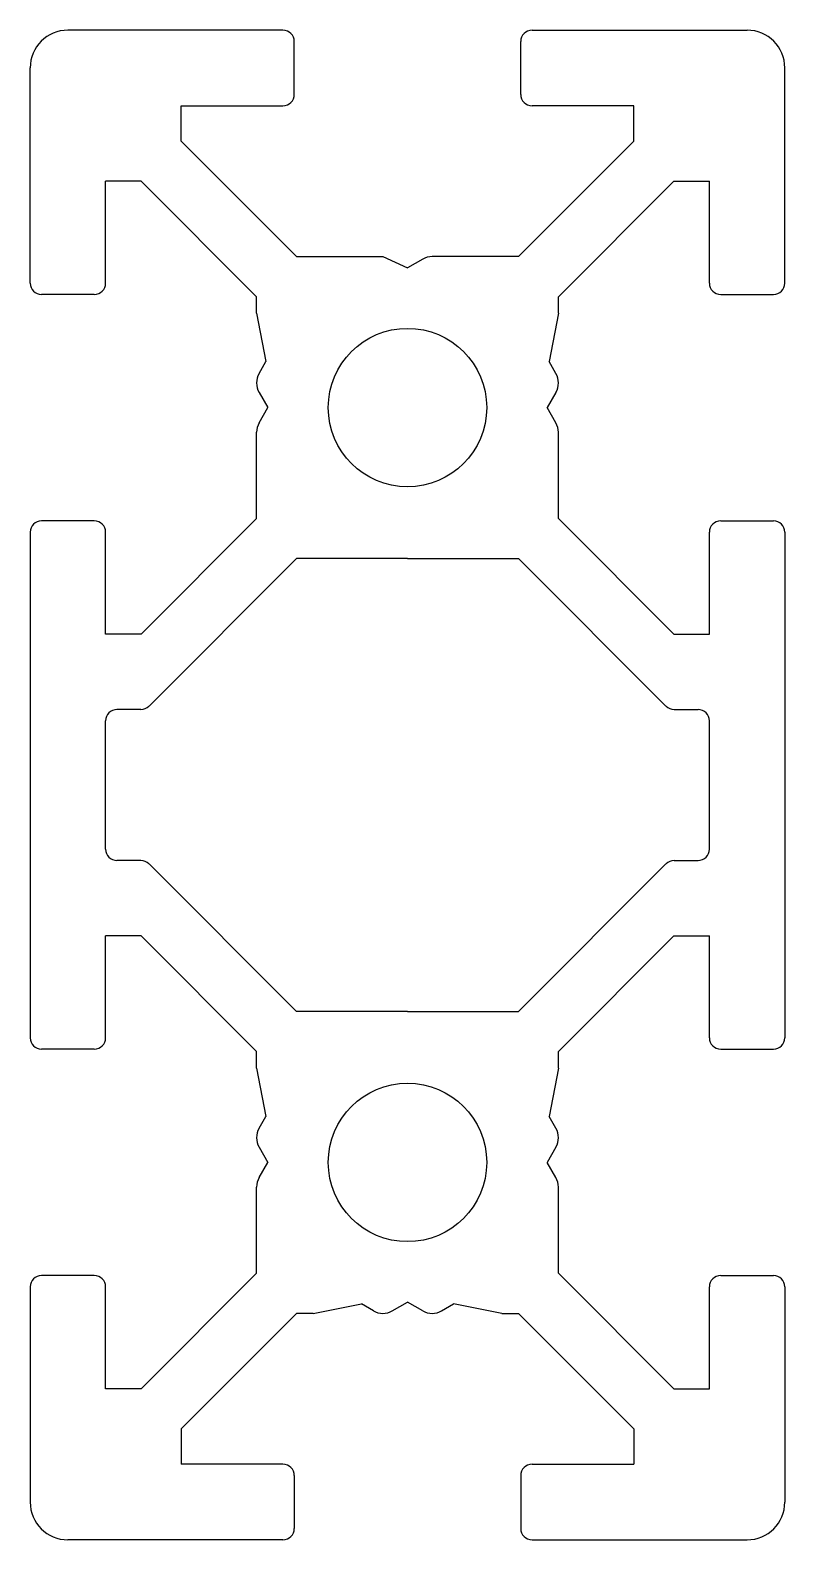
# Model space of a CAD drawing. Extents: x -10 to 10, y -20 to 20.
import ezdxf

# ---------------------------------------------------------------- set-up
doc = ezdxf.new("R2010")
doc.units = 0
doc.layers.get('0').update_dxf_attribs({"linetype": 'CONTINUOUS'})

msp = doc.modelspace()

# ---------------------------------------------------------------- linework, layer by layer
at = {"color": 7, "linetype": 'CONTINUOUS'}
for p, q in [((-3.3, 20), (-9, 20)), ((3.3, 20), (9, 20)), ((-3, 18.3), (-3, 19.7)), ((3, 18.3), (3, 19.7)), ((-10, 13.3), (-10, 19)), ((10, 13.3), (10, 19)), ((-6, 18), (-3.3, 18)), ((-6, 17.061), (-6, 18)), ((6, 18), (3.3, 18)), ((6, 17.061), (6, 18)), ((-2.939, 14), (-6, 17.061)), ((2.939, 14), (6, 17.061)), ((-8, 13.3), (-8, 16)), ((-7.061, 16), (-8, 16)), ((-4, 12.939), (-7.061, 16)), ((4, 12.939), (7.061, 16)), ((7.061, 16), (8, 16)), ((8, 13.3), (8, 16)), ((-2.939, 14), (-0.654, 14)), ((-0.654, 14), (0, 13.7)), ((2.939, 14), (0.654, 14)), ((0.404, 13.933), (0, 13.7)), ((-8.3, 13), (-9.7, 13)), ((-4, 12.5), (-4, 12.939)), ((4, 12.5), (4, 12.939)), ((8.3, 13), (9.7, 13)), ((-4, 12.5), (-3.751, 11.219)), ((4, 12.5), (3.751, 11.219)), ((-3.933, 10.904), (-3.751, 11.219)), ((3.933, 10.904), (3.751, 11.219)), ((-3.933, 10.404), (-3.7, 10)), ((3.933, 10.404), (3.7, 10)), ((-3.933, 9.596), (-3.7, 10)), ((3.933, 9.596), (3.7, 10)), ((-4, 7.061), (-4, 9.346)), ((4, 7.061), (4, 9.346)), ((-8.3, 7), (-9.7, 7)), ((-4, 7.061), (-7.061, 4)), ((4, 7.061), (7.061, 4)), ((8.3, 7), (9.7, 7)), ((-10, 6.7), (-10, -6.7)), ((-8, 4), (-8, 6.7)), ((8, 4), (8, 6.7)), ((10, 6.7), (10, -6.7)), ((-2.939, 6), (-6.851, 2.088)), ((0, 6), (-2.939, 6)), ((0, 6), (2.939, 6)), ((2.939, 6), (6.851, 2.088)), ((-7.061, 4), (-8, 4)), ((7.061, 4), (8, 4)), ((-8, -1.7), (-8, 1.7)), ((-7.064, 2), (-7.7, 2)), ((7.064, 2), (7.7, 2)), ((8, -1.7), (8, 1.7)), ((-7.064, -2), (-7.7, -2)), ((-2.939, -6), (-6.851, -2.088)), ((2.939, -6), (6.851, -2.088)), ((7.064, -2), (7.7, -2)), ((-8, -6.7), (-8, -4)), ((-7.061, -4), (-8, -4)), ((-4, -7.061), (-7.061, -4)), ((4, -7.061), (7.061, -4)), ((7.061, -4), (8, -4)), ((8, -6.7), (8, -4)), ((0, -6), (-2.939, -6)), ((0, -6), (2.939, -6)), ((-8.3, -7), (-9.7, -7)), ((-4, -7.5), (-4, -7.061)), ((4, -7.5), (4, -7.061)), ((8.3, -7), (9.7, -7)), ((-4, -7.5), (-3.751, -8.781)), ((4, -7.5), (3.751, -8.781)), ((-3.933, -9.096), (-3.751, -8.781)), ((3.933, -9.096), (3.751, -8.781)), ((-3.933, -9.596), (-3.7, -10)), ((3.933, -9.596), (3.7, -10)), ((-3.933, -10.404), (-3.7, -10)), ((3.933, -10.404), (3.7, -10)), ((-4, -12.939), (-4, -10.654)), ((4, -12.939), (4, -10.654)), ((-8.3, -13), (-9.7, -13)), ((-4, -12.939), (-7.061, -16)), ((4, -12.939), (7.061, -16)), ((8.3, -13), (9.7, -13)), ((-10, -13.3), (-10, -19)), ((-8, -16), (-8, -13.3)), ((8, -16), (8, -13.3)), ((10, -13.3), (10, -19)), ((-2.939, -14), (-6, -17.061)), ((-2.5, -14), (-2.939, -14)), ((-2.5, -14), (-1.219, -13.751)), ((-0.904, -13.933), (-1.219, -13.751)), ((-0.404, -13.933), (0, -13.7)), ((0.404, -13.933), (0, -13.7)), ((0.904, -13.933), (1.219, -13.751)), ((2.5, -14), (1.219, -13.751)), ((2.5, -14), (2.939, -14)), ((2.939, -14), (6, -17.061)), ((-7.061, -16), (-8, -16)), ((7.061, -16), (8, -16)), ((-6, -17.061), (-6, -18)), ((6, -17.061), (6, -18)), ((-3.3, -18), (-6, -18)), ((3.3, -18), (6, -18)), ((-3, -18.3), (-3, -19.7)), ((3, -18.3), (3, -19.7)), ((-3.3, -20), (-9, -20)), ((3.3, -20), (9, -20))]:
    msp.add_line(p, q, dxfattribs=at)
for centre in [(0, 10), (0, -10)]:
    msp.add_circle(centre, 2.1, dxfattribs=at)
for centre, radius, start, end in [((-9, 19), 1, 90, 180), ((9, 19), 1, 0, 90), ((-3.3, 19.7), 0.3, 0, 90), ((3.3, 19.7), 0.3, 90, 180), ((-3.3, 18.3), 0.3, 270, 0), ((3.3, 18.3), 0.3, 180, 270), ((0.654, 13.5), 0.5, 90, 120), ((-9.7, 13.3), 0.3, 180, 270), ((-8.3, 13.3), 0.3, 270, 0), ((8.3, 13.3), 0.3, 180, 270), ((9.7, 13.3), 0.3, 270, 0), ((-3.5, 10.654), 0.5, 150, 210), ((3.5, 10.654), 0.5, 330, 30), ((-3.5, 9.346), 0.5, 150, 180), ((3.5, 9.346), 0.5, 0, 30), ((-9.7, 6.7), 0.3, 90, 180), ((-8.3, 6.7), 0.3, 0, 90), ((8.3, 6.7), 0.3, 90, 180), ((9.7, 6.7), 0.3, 0, 90), ((-7.064, 2.3), 0.3, 270, 315), ((7.064, 2.3), 0.3, 225, 270), ((-7.7, 1.7), 0.3, 90, 180), ((7.7, 1.7), 0.3, 0, 90), ((-7.7, -1.7), 0.3, 180, 270), ((-7.064, -2.3), 0.3, 45, 90), ((7.7, -1.7), 0.3, 270, 0), ((7.064, -2.3), 0.3, 90, 135), ((-9.7, -6.7), 0.3, 180, 270), ((-8.3, -6.7), 0.3, 270, 0), ((8.3, -6.7), 0.3, 180, 270), ((9.7, -6.7), 0.3, 270, 0), ((-3.5, -9.346), 0.5, 150, 210), ((3.5, -9.346), 0.5, 330, 30), ((-3.5, -10.654), 0.5, 150, 180), ((3.5, -10.654), 0.5, 0, 30), ((-9.7, -13.3), 0.3, 90, 180), ((-8.3, -13.3), 0.3, 0, 90), ((8.3, -13.3), 0.3, 90, 180), ((9.7, -13.3), 0.3, 0, 90), ((-0.654, -13.5), 0.5, 240, 300), ((0.654, -13.5), 0.5, 240, 300), ((-3.3, -18.3), 0.3, 0, 90), ((3.3, -18.3), 0.3, 90, 180), ((-9, -19), 1, 180, 270), ((9, -19), 1, 270, 0), ((-3.3, -19.7), 0.3, 270, 0), ((3.3, -19.7), 0.3, 180, 270)]:
    msp.add_arc(centre, radius, start, end, dxfattribs=at)

doc.saveas('drawing.dxf')
